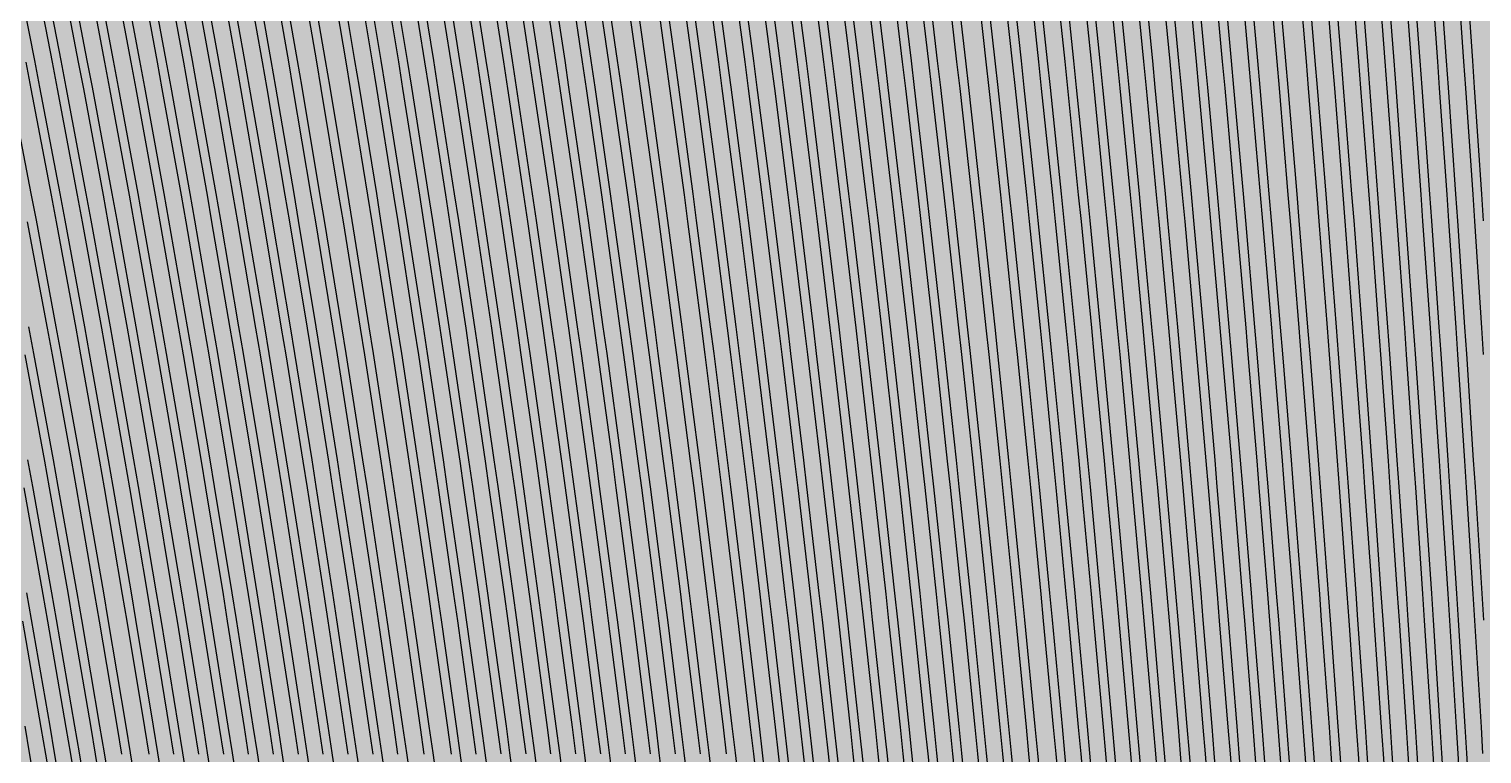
# Model space of a CAD drawing. Header units: metres. Extents: x -7220 to 10980, y -29667 to 1833.
# Drawn here: x 1357.4 to 1698.6, y -16710.8 to -16540.7 of the extents above; entities that cross this region are included whole.
import ezdxf

# ---------------------------------------------------------------- set-up
doc = ezdxf.new("R2010")
doc.units = ezdxf.units.M
doc.layers.add('Metal1', color=4, linetype='CONTINUOUS')
doc.layers.add('Polyimide', color=7, linetype='CONTINUOUS')

msp = doc.modelspace()

# ---------------------------------------------------------------- hatches: boundary and pattern name
at = {"layer": 'Polyimide'}
msp.add_hatch(color=7, dxfattribs=at).paths.add_polyline_path([(4099.45, -13861.55), (4142.64, -14152.77), (4214.18, -14438.35), (4313.36, -14715.55), (4439.24, -14981.69), (4590.59, -15234.21), (4765.97, -15470.68), (4963.68, -15688.82), (5181.82, -15886.53), (5418.29, -16061.91), (5670.81, -16213.26), (5936.95, -16339.14), (6214.15, -16438.32), (6499.73, -16509.85), (6790.95, -16553.05), (7085, -16567.5), (9980.38, -16567.5), (10058.79, -16571.35), (10136.45, -16582.87), (10212.6, -16601.95), (10286.52, -16628.4), (10357.49, -16661.96), (10424.83, -16702.32), (10487.89, -16749.09), (10546.06, -16801.81), (10598.78, -16859.98), (10645.55, -16923.04), (10685.91, -16990.38), (10719.48, -17061.35), (10745.93, -17135.27), (10765, -17211.43), (10776.52, -17289.08), (10780.38, -17367.5), (10780.38, -21957.3), (10741.61, -22012.91), (10705.97, -22070.59), (10673.58, -22130.14), (10644.53, -22191.39), (10618.92, -22254.16), (10596.82, -22318.25), (10578.3, -22383.46), (10563.41, -22449.6), (10552.21, -22516.46), (10544.72, -22583.84), (10540.97, -22651.53), (10540.97, -22719.32), (10544.72, -22787.01), (10552.21, -22854.38), (10563.41, -22921.24), (10578.3, -22987.38), (10596.82, -23052.6), (10618.92, -23116.68), (10644.53, -23179.45), (10673.58, -23240.71), (10705.97, -23300.26), (10741.61, -23357.93), (10780.38, -23413.54), (10780.38, -28667.5), (10776.52, -28745.91), (10765, -28823.57), (10745.93, -28899.73), (10719.48, -28973.65), (10685.91, -29044.62), (10645.55, -29111.96), (10598.78, -29175.01), (10546.06, -29233.19), (10487.89, -29285.91), (10424.83, -29332.68), (10357.49, -29373.04), (10286.52, -29406.6), (10212.6, -29433.05), (10136.45, -29452.13), (10058.79, -29463.65), (9980.38, -29467.5), (-6219.63, -29467.5), (-6298.04, -29463.65), (-6375.7, -29452.13), (-6451.85, -29433.05), (-6525.77, -29406.6), (-6596.74, -29373.04), (-6664.08, -29332.68), (-6727.14, -29285.91), (-6785.31, -29233.19), (-6838.03, -29175.01), (-6884.8, -29111.96), (-6925.16, -29044.62), (-6958.73, -28973.65), (-6985.18, -28899.73), (-7004.25, -28823.57), (-7015.77, -28745.91), (-7019.63, -28667.5), (-7019.63, -23426.32), (-6979.36, -23370.07), (-6942.33, -23311.63), (-6908.66, -23251.2), (-6878.45, -23188.96), (-6851.81, -23125.12), (-6828.81, -23059.88), (-6809.53, -22993.44), (-6794.04, -22926.02), (-6782.37, -22857.83), (-6774.57, -22789.09), (-6770.67, -22720.02), (-6770.67, -22650.84), (-6774.57, -22581.77), (-6782.37, -22513.03), (-6794.04, -22444.84), (-6809.53, -22377.42), (-6828.81, -22310.98), (-6851.81, -22245.74), (-6878.45, -22181.89), (-6908.66, -22119.66), (-6942.33, -22059.22), (-6979.36, -22000.79), (-7019.63, -21944.54), (-7019.63, -17367.5), (-7015.77, -17289.08), (-7004.25, -17211.43), (-6985.18, -17135.27), (-6958.73, -17061.35), (-6925.16, -16990.38), (-6884.8, -16923.04), (-6838.03, -16859.98), (-6785.31, -16801.81), (-6727.14, -16749.09), (-6664.08, -16702.32), (-6596.74, -16661.96), (-6525.77, -16628.4), (-6451.85, -16601.95), (-6375.7, -16582.87), (-6298.04, -16571.35), (-6219.63, -16567.5), (-3314, -16567.5), (-3019.95, -16553.05), (-2728.73, -16509.85), (-2443.15, -16438.32), (-2165.95, -16339.14), (-1899.81, -16213.26), (-1647.29, -16061.91), (-1410.82, -15886.53), (-1192.68, -15688.82), (-994.97, -15470.68), (-819.59, -15234.21), (-668.24, -14981.69), (-542.36, -14715.55), (-443.18, -14438.35), (-371.64, -14152.77), (-328.45, -13861.55), (-314, -13567.5), (-314, -13373.48), (-317.45, -13328.11), (-327.72, -13283.78), (-344.58, -13241.52), (-367.63, -13202.3), (-396.35, -13167.01), (-430.08, -13136.47), (-468.03, -13111.38), (-509.35, -13092.32), (-509.35, -13092.32), (-578.18, -13061.27), (-642.2, -13021.24), (-700.26, -12972.96), (-751.3, -12917.31), (-794.39, -12855.3), (-828.74, -12788.06), (-853.73, -12716.8), (-868.91, -12642.84), (-874, -12567.5), (-868.91, -12492.16), (-853.73, -12418.19), (-828.74, -12346.94), (-794.39, -12279.7), (-751.3, -12217.69), (-700.26, -12162.04), (-642.2, -12113.76), (-578.18, -12073.73), (-509.35, -12042.68), (-509.35, -12042.68), (-468.03, -12023.62), (-430.08, -11998.53), (-396.35, -11967.99), (-367.63, -11932.7), (-344.58, -11893.47), (-327.72, -11851.21), (-317.45, -11806.89), (-314, -11761.52), (-314, -11074.31), (-317.45, -11028.94), (-327.72, -10984.62), (-344.58, -10942.36), (-367.63, -10903.13), (-396.35, -10867.84), (-430.08, -10837.3), (-468.03, -10812.21), (-509.35, -10793.16), (-509.35, -10793.16), (-578.18, -10762.1), (-642.2, -10722.07), (-700.26, -10673.8), (-751.3, -10618.15), (-794.39, -10556.13), (-828.74, -10488.89), (-853.73, -10417.64), (-868.91, -10343.67), (-874, -10268.33), (-868.91, -10192.99), (-853.73, -10119.03), (-828.74, -10047.77), (-794.39, -9980.53), (-751.3, -9918.52), (-700.26, -9862.87), (-642.2, -9814.59), (-578.18, -9774.56), (-509.35, -9743.51), (-509.35, -9743.51), (-468.03, -9724.45), (-430.08, -9699.36), (-396.35, -9668.82), (-367.63, -9633.53), (-344.58, -9594.31), (-327.72, -9552.05), (-317.45, -9507.72), (-314, -9462.35), (-314, -8775.14), (-317.45, -8729.78), (-327.72, -8685.45), (-344.58, -8643.19), (-367.63, -8603.96), (-396.35, -8568.68), (-430.08, -8538.14), (-468.03, -8513.05), (-509.35, -8493.99), (-509.35, -8493.99), (-578.18, -8462.94), (-642.2, -8422.91), (-700.26, -8374.63), (-751.3, -8318.98), (-794.39, -8256.97), (-828.74, -8189.73), (-853.73, -8118.47), (-868.91, -8044.5), (-874, -7969.17), (-868.91, -7893.83), (-853.73, -7819.86), (-828.74, -7748.61), (-794.39, -7681.36), (-751.3, -7619.35), (-700.26, -7563.7), (-642.2, -7515.42), (-578.18, -7475.4), (-509.35, -7444.34), (-509.35, -7444.34), (-468.03, -7425.28), (-430.08, -7400.2), (-396.35, -7369.66), (-367.63, -7334.37), (-344.58, -7295.14), (-327.72, -7252.88), (-317.45, -7208.56), (-314, -7163.19), (-314, -6475.98), (-317.45, -6430.61), (-327.72, -6386.29), (-344.58, -6344.02), (-367.63, -6304.8), (-396.35, -6269.51), (-430.08, -6238.97), (-468.03, -6213.88), (-509.35, -6194.82), (-509.35, -6194.82), (-578.18, -6163.77), (-642.2, -6123.74), (-700.26, -6075.46), (-751.3, -6019.81), (-794.39, -5957.8), (-828.74, -5890.56), (-853.73, -5819.31), (-868.91, -5745.34), (-874, -5670), (-868.91, -5594.66), (-853.73, -5520.69), (-828.74, -5449.44), (-794.39, -5382.2), (-751.3, -5320.19), (-700.26, -5264.54), (-642.2, -5216.26), (-578.18, -5176.23), (-509.35, -5145.18), (-509.35, -5145.18), (-468.03, -5126.12), (-430.08, -5101.03), (-396.35, -5070.49), (-367.63, -5035.2), (-344.58, -4995.98), (-327.72, -4953.71), (-317.45, -4909.39), (-314, -4864.02), (-314, 380), (-314, 1532.5), (-269, 1532.5), (-268.78, 1525.63), (-268.1, 1518.79), (-266.98, 1512.02), (-265.42, 1505.32), (-263.43, 1498.75), (-261.01, 1492.32), (-258.17, 1486.06), (-254.93, 1480), (-251.3, 1474.17), (-247.3, 1468.58), (-242.94, 1463.27), (-238.25, 1458.25), (-233.23, 1453.56), (-227.92, 1449.2), (-222.33, 1445.2), (-216.5, 1441.57), (-210.44, 1438.33), (-204.18, 1435.49), (-197.75, 1433.07), (-191.18, 1431.08), (-184.48, 1429.52), (-177.71, 1428.4), (-170.87, 1427.72), (-164, 1427.5), (-157.13, 1427.72), (-150.29, 1428.4), (-143.52, 1429.52), (-136.82, 1431.08), (-130.25, 1433.07), (-123.82, 1435.49), (-117.56, 1438.33), (-111.5, 1441.57), (-105.67, 1445.2), (-100.08, 1449.2), (-94.77, 1453.56), (-89.75, 1458.25), (-85.06, 1463.27), (-80.7, 1468.58), (-76.7, 1474.17), (-73.07, 1480), (-69.83, 1486.06), (-66.99, 1492.32), (-64.57, 1498.75), (-62.58, 1505.32), (-61.02, 1512.02), (-59.9, 1518.79), (-59.22, 1525.63), (-59, 1532.5), (1786, 1532.5), (3835, 1532.5), (3835.21, 1539.04), (3835.86, 1545.55), (3836.92, 1552.01), (3838.41, 1558.38), (3840.31, 1564.64), (3842.61, 1570.77), (3845.31, 1576.73), (3848.4, 1582.5), (3851.85, 1588.06), (3855.66, 1593.38), (3859.82, 1598.43), (3864.29, 1603.21), (3869.07, 1607.68), (3874.12, 1611.84), (3879.44, 1615.65), (3885, 1619.1), (3890.77, 1622.19), (3896.73, 1624.89), (3902.86, 1627.19), (3909.12, 1629.09), (3915.49, 1630.58), (3921.95, 1631.64), (3928.46, 1632.29), (3935, 1632.5), (3941.54, 1632.29), (3948.05, 1631.64), (3954.51, 1630.58), (3960.88, 1629.09), (3967.14, 1627.19), (3973.27, 1624.89), (3979.23, 1622.19), (3985, 1619.1), (3990.56, 1615.65), (3995.88, 1611.84), (4000.93, 1607.68), (4005.71, 1603.21), (4010.18, 1598.43), (4014.34, 1593.38), (4018.15, 1588.06), (4021.6, 1582.5), (4024.69, 1576.73), (4027.39, 1570.77), (4029.69, 1564.64), (4031.59, 1558.38), (4033.08, 1552.01), (4034.14, 1545.55), (4034.79, 1539.04), (4035, 1532.5), (4085, 1532.5), (4085, 380), (4085, 330), (4085, -4864.02), (4088.45, -4909.39), (4098.72, -4953.71), (4115.58, -4995.98), (4138.63, -5035.2), (4167.35, -5070.49), (4201.08, -5101.03), (4239.03, -5126.12), (4280.35, -5145.18), (4280.35, -5145.18), (4349.18, -5176.23), (4413.2, -5216.26), (4471.26, -5264.54), (4522.3, -5320.19), (4565.39, -5382.2), (4599.74, -5449.44), (4624.73, -5520.69), (4639.91, -5594.66), (4645, -5670), (4639.91, -5745.34), (4624.73, -5819.31), (4599.74, -5890.56), (4565.39, -5957.8), (4522.3, -6019.81), (4471.26, -6075.46), (4413.2, -6123.74), (4349.18, -6163.77), (4280.35, -6194.82), (4239.03, -6213.88), (4201.08, -6238.97), (4167.35, -6269.51), (4138.63, -6304.8), (4115.58, -6344.02), (4098.72, -6386.29), (4088.45, -6430.61), (4085, -6475.98), (4085, -13567.5), (4099.45, -13861.55)])

# ---------------------------------------------------------------- linework, layer by layer
at = {"layer": 'Metal1'}
for points in [[(1353.78, -16523.1), (1358.69, -16548.08), (1359.9, -16554.34), (1364.65, -16579.32), (1365.82, -16585.59), (1370.41, -16610.57), (1371.55, -16616.84), (1375.98, -16641.82), (1377.07, -16648.08), (1381.36, -16673.07), (1382.41, -16679.33), (1386.54, -16704.31), (1387.56, -16710.57), (1391.54, -16735.56)], [(1391.43, -16710.89), (1390.43, -16704.63), (1386.34, -16679.66), (1385.3, -16673.4), (1381.07, -16648.42), (1379.99, -16642.16), (1375.6, -16617.19), (1374.48, -16610.93), (1369.94, -16585.95), (1368.78, -16579.69), (1364.09, -16554.72), (1362.89, -16548.46), (1358.04, -16523.48)], [(1360, -16523.1), (1364.86, -16548.08), (1366.05, -16554.35), (1370.75, -16579.33), (1371.91, -16585.59), (1376.45, -16610.57), (1377.57, -16616.84), (1381.96, -16641.82), (1383.04, -16648.08), (1387.27, -16673.07), (1388.32, -16679.33), (1392.4, -16704.31), (1393.41, -16710.58), (1397.35, -16735.56)], [(1397.28, -16710.89), (1396.28, -16704.63), (1392.24, -16679.65), (1391.21, -16673.4), (1387.03, -16648.42), (1385.96, -16642.16), (1381.62, -16617.18), (1380.52, -16610.93), (1376.03, -16585.95), (1374.88, -16579.69), (1370.24, -16554.72), (1369.06, -16548.46), (1364.26, -16523.48)], [(1366.22, -16523.1), (1371.02, -16548.08), (1372.21, -16554.35), (1376.85, -16579.33), (1378, -16585.59), (1382.49, -16610.58), (1383.59, -16616.84), (1387.93, -16641.82), (1389, -16648.09), (1393.19, -16673.07), (1394.22, -16679.33), (1398.26, -16704.32), (1399.25, -16710.58), (1403.15, -16735.56)], [(1403.12, -16710.89), (1402.14, -16704.63), (1398.15, -16679.65), (1397.13, -16673.4), (1392.99, -16648.42), (1391.93, -16642.16), (1387.65, -16617.18), (1386.55, -16610.92), (1382.12, -16585.95), (1380.98, -16579.69), (1376.39, -16554.71), (1375.22, -16548.45), (1370.48, -16523.48)], [(1372.44, -16523.1), (1377.19, -16548.08), (1378.36, -16554.35), (1382.95, -16579.33), (1384.08, -16585.6), (1388.52, -16610.58), (1389.62, -16616.84), (1393.91, -16641.82), (1394.96, -16648.09), (1399.1, -16673.07), (1400.12, -16679.33), (1404.12, -16704.32), (1405.1, -16710.58), (1408.95, -16735.56)], [(1408.97, -16710.88), (1408, -16704.63), (1404.05, -16679.65), (1403.04, -16673.39), (1398.95, -16648.41), (1397.91, -16642.16), (1393.67, -16617.18), (1392.59, -16610.92), (1388.2, -16585.95), (1387.08, -16579.69), (1382.55, -16554.71), (1381.39, -16548.45), (1376.7, -16523.48)], [(1378.66, -16523.1), (1383.36, -16548.09), (1384.51, -16554.35), (1389.05, -16579.33), (1390.17, -16585.6), (1394.56, -16610.58), (1395.64, -16616.84), (1399.88, -16641.83), (1400.92, -16648.09), (1405.02, -16673.07), (1406.03, -16679.33), (1409.97, -16704.32), (1410.95, -16710.58), (1414.75, -16735.57)], [(1414.81, -16710.88), (1413.86, -16704.63), (1409.95, -16679.65), (1408.96, -16673.39), (1404.91, -16648.41), (1403.88, -16642.16), (1399.69, -16617.18), (1398.62, -16610.92), (1394.29, -16585.94), (1393.18, -16579.69), (1388.7, -16554.71), (1387.56, -16548.45), (1382.92, -16523.47)], [(1384.89, -16523.11), (1389.52, -16548.09), (1390.67, -16554.35), (1395.15, -16579.33), (1396.26, -16585.6), (1400.6, -16610.58), (1401.66, -16616.84), (1405.85, -16641.83), (1406.89, -16648.09), (1410.93, -16673.07), (1411.93, -16679.34), (1415.83, -16704.32), (1416.79, -16710.58), (1420.55, -16735.57)], [(1420.66, -16710.88), (1419.71, -16704.63), (1415.86, -16679.65), (1414.87, -16673.39), (1410.88, -16648.41), (1409.86, -16642.15), (1405.72, -16617.18), (1404.66, -16610.92), (1400.37, -16585.94), (1399.28, -16579.68), (1394.85, -16554.71), (1393.72, -16548.45), (1389.14, -16523.47)], [(1391.11, -16523.11), (1395.69, -16548.09), (1396.82, -16554.35), (1401.25, -16579.34), (1402.35, -16585.6), (1406.63, -16610.58), (1407.69, -16616.85), (1411.83, -16641.83), (1412.85, -16648.09), (1416.85, -16673.08), (1417.83, -16679.34), (1421.69, -16704.32), (1422.64, -16710.58), (1426.36, -16735.57)], [(1426.51, -16710.88), (1425.57, -16704.62), (1421.76, -16679.64), (1420.79, -16673.39), (1416.84, -16648.41), (1415.83, -16642.15), (1411.74, -16617.17), (1410.7, -16610.92), (1406.46, -16585.94), (1405.38, -16579.68), (1401, -16554.7), (1399.89, -16548.45), (1395.36, -16523.47)], [(1397.33, -16523.11), (1401.86, -16548.09), (1402.97, -16554.36), (1407.35, -16579.34), (1408.43, -16585.6), (1412.67, -16610.59), (1413.71, -16616.85), (1417.8, -16641.83), (1418.81, -16648.09), (1422.76, -16673.08), (1423.74, -16679.34), (1427.55, -16704.32), (1428.48, -16710.59), (1432.16, -16735.57)], [(1432.35, -16710.88), (1431.43, -16704.62), (1427.66, -16679.64), (1426.7, -16673.39), (1422.8, -16648.41), (1421.8, -16642.15), (1417.76, -16617.17), (1416.73, -16610.91), (1412.55, -16585.94), (1411.48, -16579.68), (1407.15, -16554.7), (1406.05, -16548.44), (1401.58, -16523.47)], [(1403.55, -16523.11), (1408.02, -16548.09), (1409.13, -16554.36), (1413.45, -16579.34), (1414.52, -16585.6), (1418.71, -16610.59), (1419.74, -16616.85), (1423.78, -16641.83), (1424.77, -16648.1), (1428.68, -16673.08), (1429.64, -16679.34), (1433.4, -16704.33), (1434.33, -16710.59), (1437.96, -16735.57)], [(1438.2, -16710.87), (1437.28, -16704.62), (1433.56, -16679.64), (1432.62, -16673.38), (1428.76, -16648.4), (1427.78, -16642.15), (1423.79, -16617.17), (1422.77, -16610.91), (1418.63, -16585.93), (1417.58, -16579.68), (1413.31, -16554.7), (1412.22, -16548.44), (1407.8, -16523.46)], [(1409.77, -16523.11), (1414.19, -16548.1), (1415.28, -16554.36), (1419.55, -16579.34), (1420.61, -16585.61), (1424.74, -16610.59), (1425.76, -16616.85), (1429.75, -16641.84), (1430.74, -16648.1), (1434.59, -16673.08), (1435.54, -16679.34), (1439.26, -16704.33), (1440.18, -16710.59), (1443.76, -16735.57)], [(1444.04, -16710.87), (1443.14, -16704.62), (1439.47, -16679.64), (1438.53, -16673.38), (1434.72, -16648.4), (1433.75, -16642.15), (1429.81, -16617.17), (1428.8, -16610.91), (1424.72, -16585.93), (1423.68, -16579.68), (1419.46, -16554.7), (1418.38, -16548.44), (1414.02, -16523.46)], [(1415.99, -16523.12), (1420.35, -16548.1), (1421.43, -16554.36), (1425.65, -16579.34), (1426.69, -16585.61), (1430.78, -16610.59), (1431.78, -16616.85), (1435.73, -16641.84), (1436.7, -16648.1), (1440.51, -16673.08), (1441.45, -16679.34), (1445.12, -16704.33), (1446.02, -16710.59), (1449.56, -16735.58)], [(1450.21, -16710.87), (1449.32, -16704.62), (1445.71, -16679.63), (1444.79, -16673.38), (1441.05, -16648.4), (1440.09, -16642.14), (1436.22, -16617.16), (1435.23, -16610.91), (1431.22, -16585.93), (1430.19, -16579.67), (1426.04, -16554.69), (1424.99, -16548.44), (1420.7, -16523.46)], [(1422.67, -16523.12), (1426.96, -16548.1), (1428.02, -16554.36), (1432.17, -16579.35), (1433.19, -16585.61), (1437.2, -16610.59), (1438.19, -16616.85), (1442.07, -16641.84), (1443.02, -16648.1), (1446.77, -16673.09), (1447.69, -16679.35), (1451.3, -16704.33), (1452.19, -16710.59), (1455.67, -16735.58)], [(1456.58, -16710.87), (1455.71, -16704.61), (1452.18, -16679.63), (1451.27, -16673.38), (1447.61, -16648.4), (1446.67, -16642.14), (1442.88, -16617.16), (1441.91, -16610.91), (1437.98, -16585.93), (1436.98, -16579.67), (1432.92, -16554.69), (1431.88, -16548.43), (1427.68, -16523.46)], [(1429.65, -16523.12), (1433.85, -16548.1), (1434.89, -16554.37), (1438.96, -16579.35), (1439.96, -16585.61), (1443.89, -16610.6), (1444.86, -16616.86), (1448.65, -16641.84), (1449.59, -16648.1), (1453.25, -16673.09), (1454.16, -16679.35), (1457.69, -16704.33), (1458.56, -16710.59), (1461.97, -16735.58)], [(1462.43, -16710.87), (1461.57, -16704.61), (1458.08, -16679.63), (1457.19, -16673.38), (1453.57, -16648.39), (1452.65, -16642.14), (1448.9, -16617.16), (1447.95, -16610.9), (1444.07, -16585.92), (1443.08, -16579.67), (1439.07, -16554.69), (1438.05, -16548.43), (1433.9, -16523.45)], [(1435.87, -16523.12), (1440.02, -16548.11), (1441.04, -16554.37), (1445.06, -16579.35), (1446.04, -16585.61), (1449.92, -16610.6), (1450.88, -16616.86), (1454.63, -16641.84), (1455.55, -16648.1), (1459.17, -16673.09), (1460.06, -16679.35), (1463.55, -16704.34), (1464.41, -16710.6), (1467.77, -16735.58)], [(1468.27, -16710.86), (1467.43, -16704.61), (1463.98, -16679.63), (1463.1, -16673.37), (1459.53, -16648.39), (1458.62, -16642.14), (1454.92, -16617.16), (1453.98, -16610.9), (1450.15, -16585.92), (1449.18, -16579.67), (1445.22, -16554.69), (1444.21, -16548.43), (1440.12, -16523.45)], [(1442.09, -16523.12), (1446.19, -16548.11), (1447.2, -16554.37), (1451.16, -16579.35), (1452.13, -16585.62), (1455.96, -16610.6), (1456.9, -16616.86), (1460.6, -16641.85), (1461.51, -16648.11), (1465.08, -16673.09), (1465.96, -16679.35), (1469.41, -16704.34), (1470.25, -16710.6), (1473.58, -16735.58)], [(1474.12, -16710.86), (1473.28, -16704.61), (1469.88, -16679.63), (1469.02, -16673.37), (1465.49, -16648.39), (1464.6, -16642.14), (1460.95, -16617.15), (1460.02, -16610.9), (1456.24, -16585.92), (1455.28, -16579.66), (1451.37, -16554.68), (1450.38, -16548.43), (1446.34, -16523.45)], [(1448.31, -16523.13), (1452.35, -16548.11), (1453.35, -16554.37), (1457.26, -16579.36), (1458.22, -16585.62), (1462, -16610.6), (1462.93, -16616.86), (1466.58, -16641.85), (1467.47, -16648.11), (1471, -16673.09), (1471.87, -16679.35), (1475.26, -16704.34), (1476.1, -16710.6), (1479.38, -16735.59)], [(1479.96, -16710.86), (1479.14, -16704.61), (1475.79, -16679.62), (1474.93, -16673.37), (1471.46, -16648.39), (1470.57, -16642.13), (1466.97, -16617.15), (1466.05, -16610.9), (1462.33, -16585.92), (1461.38, -16579.66), (1457.53, -16554.68), (1456.54, -16548.43), (1452.56, -16523.45)], [(1454.54, -16523.13), (1458.52, -16548.11), (1459.5, -16554.37), (1463.36, -16579.36), (1464.31, -16585.62), (1468.03, -16610.6), (1468.95, -16616.86), (1472.55, -16641.85), (1473.44, -16648.11), (1476.91, -16673.1), (1477.77, -16679.35), (1481.12, -16704.34), (1481.95, -16710.6), (1485.18, -16735.59)], [(1485.81, -16710.86), (1485, -16704.6), (1481.69, -16679.62), (1480.85, -16673.37), (1477.42, -16648.39), (1476.55, -16642.13), (1472.99, -16617.15), (1472.09, -16610.9), (1468.42, -16585.91), (1467.48, -16579.66), (1463.68, -16554.68), (1462.71, -16548.42), (1458.78, -16523.44)], [(1460.76, -16523.13), (1464.69, -16548.12), (1465.65, -16554.38), (1469.46, -16579.36), (1470.39, -16585.62), (1474.07, -16610.61), (1474.97, -16616.87), (1478.53, -16641.85), (1479.4, -16648.11), (1482.83, -16673.1), (1483.67, -16679.36), (1486.98, -16704.34), (1487.79, -16710.6), (1490.98, -16735.59)], [(1491.66, -16710.86), (1490.85, -16704.6), (1487.59, -16679.62), (1486.76, -16673.37), (1483.38, -16648.38), (1482.52, -16642.13), (1479.02, -16617.15), (1478.13, -16610.89), (1474.5, -16585.91), (1473.58, -16579.66), (1469.83, -16554.68), (1468.88, -16548.42), (1465, -16523.44)], [(1466.98, -16523.13), (1470.85, -16548.12), (1471.81, -16554.38), (1475.56, -16579.36), (1476.48, -16585.62), (1480.11, -16610.61), (1481, -16616.87), (1484.5, -16641.85), (1485.36, -16648.11), (1488.74, -16673.1), (1489.58, -16679.36), (1492.84, -16704.35), (1493.64, -16710.6), (1496.78, -16735.59)], [(1497.5, -16710.85), (1496.71, -16704.6), (1493.5, -16679.62), (1492.68, -16673.36), (1489.34, -16648.38), (1488.49, -16642.13), (1485.04, -16617.15), (1484.16, -16610.89), (1480.59, -16585.91), (1479.68, -16579.66), (1475.98, -16554.67), (1475.04, -16548.42), (1471.22, -16523.44)], [(1473.2, -16523.13), (1477.02, -16548.12), (1477.96, -16554.38), (1481.66, -16579.37), (1482.57, -16585.62), (1486.14, -16610.61), (1487.02, -16616.87), (1490.48, -16641.86), (1491.32, -16648.11), (1494.66, -16673.1), (1495.48, -16679.36), (1498.69, -16704.35), (1499.49, -16710.6), (1502.59, -16735.59)], [(1503.35, -16710.85), (1502.57, -16704.6), (1499.4, -16679.62), (1498.59, -16673.36), (1495.3, -16648.38), (1494.47, -16642.13), (1491.06, -16617.14), (1490.2, -16610.89), (1486.68, -16585.91), (1485.78, -16579.65), (1482.13, -16554.67), (1481.21, -16548.42), (1477.44, -16523.44)], [(1479.42, -16523.14), (1483.19, -16548.12), (1484.11, -16554.38), (1487.76, -16579.37), (1488.66, -16585.63), (1492.18, -16610.61), (1493.05, -16616.87), (1496.45, -16641.86), (1497.29, -16648.12), (1500.57, -16673.1), (1501.38, -16679.36), (1504.55, -16704.35), (1505.33, -16710.61), (1508.39, -16735.59)], [(1509.19, -16710.85), (1508.43, -16704.6), (1505.3, -16679.61), (1504.51, -16673.36), (1501.27, -16648.38), (1500.44, -16642.12), (1497.09, -16617.14), (1496.23, -16610.89), (1492.76, -16585.91), (1491.88, -16579.65), (1488.29, -16554.67), (1487.37, -16548.42), (1483.66, -16523.43)], [(1485.64, -16523.14), (1489.35, -16548.12), (1490.27, -16554.38), (1493.86, -16579.37), (1494.74, -16585.63), (1498.21, -16610.61), (1499.07, -16616.87), (1502.42, -16641.86), (1503.25, -16648.12), (1506.49, -16673.11), (1507.29, -16679.36), (1510.41, -16704.35), (1511.18, -16710.61), (1514.19, -16735.6)], [(1515.04, -16710.85), (1514.28, -16704.6), (1511.2, -16679.61), (1510.42, -16673.36), (1507.23, -16648.38), (1506.42, -16642.12), (1503.11, -16617.14), (1502.27, -16610.89), (1498.85, -16585.9), (1497.98, -16579.65), (1494.44, -16554.67), (1493.54, -16548.41), (1489.88, -16523.43)], [(1491.86, -16523.14), (1495.52, -16548.13), (1496.42, -16554.38), (1499.96, -16579.37), (1500.83, -16585.63), (1504.25, -16610.62), (1505.09, -16616.87), (1508.4, -16641.86), (1509.21, -16648.12), (1512.4, -16673.11), (1513.19, -16679.36), (1516.27, -16704.35), (1517.02, -16710.61), (1519.99, -16735.6)], [(1521.2, -16710.84), (1520.46, -16704.59), (1517.45, -16679.61), (1516.68, -16673.36), (1513.55, -16648.37), (1512.76, -16642.12), (1509.52, -16617.14), (1508.69, -16610.88), (1505.34, -16585.9), (1504.49, -16579.65), (1501.02, -16554.66), (1500.14, -16548.41), (1496.56, -16523.43)], [(1498.54, -16523.14), (1502.12, -16548.13), (1503, -16554.39), (1506.47, -16579.37), (1507.32, -16585.63), (1510.68, -16610.62), (1511.5, -16616.88), (1514.74, -16641.86), (1515.54, -16648.12), (1518.66, -16673.11), (1519.43, -16679.37), (1522.45, -16704.36), (1523.19, -16710.61), (1526.09, -16735.6)], [(1530.41, -16735.83), (1527.58, -16710.84), (1526.85, -16704.59), (1523.91, -16679.61), (1523.16, -16673.35), (1520.12, -16648.37), (1519.34, -16642.12), (1516.18, -16617.13), (1515.38, -16610.88), (1512.11, -16585.9), (1511.28, -16579.64), (1507.9, -16554.66), (1507.04, -16548.41), (1503.54, -16523.42)], [(1505.52, -16523.14), (1509.02, -16548.13), (1509.88, -16554.39), (1513.26, -16579.38), (1514.09, -16585.63), (1517.36, -16610.62), (1518.17, -16616.88), (1521.32, -16641.87), (1522.1, -16648.12), (1525.15, -16673.11), (1525.9, -16679.37), (1528.84, -16704.36), (1529.56, -16710.61), (1532.4, -16735.6)], [(1536.21, -16735.82), (1533.42, -16710.84), (1532.71, -16704.59), (1529.82, -16679.6), (1529.08, -16673.35), (1526.08, -16648.37), (1525.31, -16642.11), (1522.2, -16617.13), (1521.41, -16610.88), (1518.2, -16585.89), (1517.38, -16579.64), (1514.05, -16554.66), (1513.2, -16548.4), (1509.76, -16523.42)], [(1511.74, -16523.15), (1515.18, -16548.13), (1516.03, -16554.39), (1519.36, -16579.38), (1520.18, -16585.64), (1523.4, -16610.62), (1524.19, -16616.88), (1527.3, -16641.87), (1528.06, -16648.13), (1531.06, -16673.11), (1531.8, -16679.37), (1534.7, -16704.36), (1535.41, -16710.62), (1538.2, -16735.6)], [(1542.01, -16735.82), (1539.27, -16710.84), (1538.57, -16704.59), (1535.72, -16679.6), (1534.99, -16673.35), (1532.04, -16648.36), (1531.29, -16642.11), (1528.23, -16617.13), (1527.45, -16610.88), (1524.28, -16585.89), (1523.48, -16579.64), (1520.2, -16554.66), (1519.37, -16548.4), (1515.98, -16523.42)], [(1517.96, -16523.15), (1521.35, -16548.14), (1522.18, -16554.39), (1525.46, -16579.38), (1526.27, -16585.64), (1529.43, -16610.63), (1530.21, -16616.88), (1533.27, -16641.87), (1534.03, -16648.13), (1536.98, -16673.12), (1537.71, -16679.37), (1540.56, -16704.36), (1541.26, -16710.62), (1544, -16735.61)], [(1547.82, -16735.82), (1545.11, -16710.84), (1544.42, -16704.58), (1541.62, -16679.6), (1540.91, -16673.35), (1538, -16648.36), (1537.26, -16642.11), (1534.25, -16617.13), (1533.48, -16610.87), (1530.37, -16585.89), (1529.58, -16579.64), (1526.35, -16554.65), (1525.53, -16548.4), (1522.2, -16523.42)], [(1524.18, -16523.15), (1527.52, -16548.14), (1528.34, -16554.4), (1531.56, -16579.38), (1532.35, -16585.64), (1535.47, -16610.63), (1536.24, -16616.88), (1539.25, -16641.87), (1539.99, -16648.13), (1542.89, -16673.12), (1543.61, -16679.37), (1546.41, -16704.36), (1547.1, -16710.62), (1549.8, -16735.61)], [(1553.62, -16735.82), (1550.96, -16710.83), (1550.28, -16704.58), (1547.52, -16679.6), (1546.82, -16673.35), (1543.96, -16648.36), (1543.24, -16642.11), (1540.27, -16617.12), (1539.52, -16610.87), (1536.46, -16585.89), (1535.68, -16579.64), (1532.51, -16554.65), (1531.7, -16548.4), (1528.42, -16523.41)], [(1530.41, -16523.15), (1533.68, -16548.14), (1534.49, -16554.4), (1537.66, -16579.39), (1538.44, -16585.64), (1541.51, -16610.63), (1542.26, -16616.89), (1545.22, -16641.88), (1545.95, -16648.13), (1548.81, -16673.12), (1549.51, -16679.38), (1552.27, -16704.37), (1552.95, -16710.62), (1555.61, -16735.61)], [(1559.42, -16735.82), (1556.81, -16710.83), (1556.14, -16704.58), (1553.43, -16679.6), (1552.74, -16673.34), (1549.93, -16648.36), (1549.21, -16642.11), (1546.3, -16617.12), (1545.56, -16610.87), (1542.54, -16585.89), (1541.78, -16579.63), (1538.66, -16554.65), (1537.87, -16548.4), (1534.64, -16523.41)], [(1536.63, -16523.15), (1539.85, -16548.14), (1540.64, -16554.4), (1543.76, -16579.39), (1544.53, -16585.64), (1547.54, -16610.63), (1548.28, -16616.89), (1551.2, -16641.88), (1551.91, -16648.13), (1554.72, -16673.12), (1555.42, -16679.38), (1558.13, -16704.37), (1558.79, -16710.62), (1561.41, -16735.61)], [(1565.22, -16735.82), (1562.65, -16710.83), (1562, -16704.58), (1559.33, -16679.59), (1558.65, -16673.34), (1555.89, -16648.36), (1555.18, -16642.1), (1552.32, -16617.12), (1551.59, -16610.87), (1548.63, -16585.88), (1547.88, -16579.63), (1544.81, -16554.65), (1544.03, -16548.39), (1540.86, -16523.41)], [(1542.85, -16523.16), (1546.02, -16548.14), (1546.8, -16554.4), (1549.86, -16579.39), (1550.62, -16585.65), (1553.58, -16610.63), (1554.31, -16616.89), (1557.17, -16641.88), (1557.88, -16648.13), (1560.64, -16673.12), (1561.32, -16679.38), (1563.99, -16704.37), (1564.64, -16710.62), (1567.21, -16735.61)], [(1571.02, -16735.81), (1568.5, -16710.83), (1567.85, -16704.58), (1565.23, -16679.59), (1564.57, -16673.34), (1561.85, -16648.35), (1561.16, -16642.1), (1558.34, -16617.12), (1557.63, -16610.87), (1554.72, -16585.88), (1553.98, -16579.63), (1550.96, -16554.64), (1550.2, -16548.39), (1547.08, -16523.41)], [(1549.07, -16523.16), (1552.18, -16548.15), (1552.95, -16554.4), (1555.96, -16579.39), (1556.7, -16585.65), (1559.62, -16610.64), (1560.33, -16616.89), (1563.15, -16641.88), (1563.84, -16648.14), (1566.55, -16673.13), (1567.22, -16679.38), (1569.84, -16704.37), (1570.49, -16710.63), (1573.01, -16735.62)], [(1576.82, -16735.81), (1574.34, -16710.83), (1573.71, -16704.58), (1571.14, -16679.59), (1570.48, -16673.34), (1567.81, -16648.35), (1567.13, -16642.1), (1564.37, -16617.12), (1563.66, -16610.86), (1560.8, -16585.88), (1560.08, -16579.63), (1557.12, -16554.64), (1556.36, -16548.39), (1553.3, -16523.41)], [(1555.29, -16523.16), (1558.35, -16548.15), (1559.1, -16554.4), (1562.06, -16579.39), (1562.79, -16585.65), (1565.65, -16610.64), (1566.36, -16616.89), (1569.12, -16641.88), (1569.8, -16648.14), (1572.47, -16673.13), (1573.13, -16679.38), (1575.7, -16704.37), (1576.33, -16710.63), (1578.81, -16735.62)], [(1582.63, -16735.81), (1580.19, -16710.82), (1579.57, -16704.57), (1577.04, -16679.59), (1576.39, -16673.34), (1573.77, -16648.35), (1573.11, -16642.1), (1570.39, -16617.11), (1569.7, -16610.86), (1566.89, -16585.88), (1566.17, -16579.62), (1563.27, -16554.64), (1562.53, -16548.39), (1559.52, -16523.4)], [(1561.51, -16523.16), (1564.51, -16548.15), (1565.25, -16554.41), (1568.16, -16579.4), (1568.88, -16585.65), (1571.69, -16610.64), (1572.38, -16616.9), (1575.09, -16641.88), (1575.76, -16648.14), (1578.38, -16673.13), (1579.03, -16679.38), (1581.56, -16704.37), (1582.18, -16710.63), (1584.62, -16735.62)], [(1588.43, -16735.81), (1586.03, -16710.82), (1585.42, -16704.57), (1582.94, -16679.59), (1582.31, -16673.33), (1579.74, -16648.35), (1579.08, -16642.1), (1576.41, -16617.11), (1575.74, -16610.86), (1572.98, -16585.87), (1572.27, -16579.62), (1569.42, -16554.64), (1568.69, -16548.39), (1565.74, -16523.4)], [(1567.73, -16523.16), (1570.68, -16548.15), (1571.41, -16554.41), (1574.26, -16579.4), (1574.96, -16585.65), (1577.72, -16610.64), (1578.4, -16616.9), (1581.07, -16641.89), (1581.72, -16648.14), (1584.3, -16673.13), (1584.93, -16679.39), (1587.42, -16704.38), (1588.03, -16710.63), (1590.42, -16735.62)], [(1594.53, -16735.81), (1592.2, -16710.82), (1591.6, -16704.57), (1589.18, -16679.58), (1588.57, -16673.33), (1586.06, -16648.35), (1585.42, -16642.09), (1582.82, -16617.11), (1582.16, -16610.86), (1579.47, -16585.87), (1578.79, -16579.62), (1576.01, -16554.63), (1575.3, -16548.38), (1572.42, -16523.4)], [(1574.41, -16523.17), (1577.28, -16548.16), (1577.99, -16554.41), (1580.77, -16579.4), (1581.46, -16585.66), (1584.15, -16610.65), (1584.81, -16616.9), (1587.41, -16641.89), (1588.05, -16648.14), (1590.56, -16673.13), (1591.17, -16679.39), (1593.59, -16704.38), (1594.19, -16710.63), (1596.52, -16735.62)], [(1600.83, -16735.8), (1598.57, -16710.82), (1598, -16704.57), (1595.65, -16679.58), (1595.05, -16673.33), (1592.62, -16648.34), (1592, -16642.09), (1589.48, -16617.1), (1588.84, -16610.85), (1586.24, -16585.87), (1585.57, -16579.62), (1582.88, -16554.63), (1582.19, -16548.38), (1579.4, -16523.39)], [(1581.39, -16523.17), (1584.18, -16548.16), (1584.87, -16554.41), (1587.56, -16579.4), (1588.23, -16585.66), (1590.83, -16610.65), (1591.47, -16616.9), (1593.99, -16641.89), (1594.61, -16648.15), (1597.04, -16673.14), (1597.64, -16679.39), (1599.99, -16704.38), (1600.56, -16710.63), (1602.82, -16735.63)], [(1606.63, -16735.8), (1604.42, -16710.81), (1603.85, -16704.56), (1601.55, -16679.58), (1600.97, -16673.33), (1598.58, -16648.34), (1597.98, -16642.09), (1595.51, -16617.1), (1594.88, -16610.85), (1592.32, -16585.87), (1591.67, -16579.61), (1589.03, -16554.63), (1588.36, -16548.38), (1585.63, -16523.39)], [(1587.61, -16523.17), (1590.35, -16548.16), (1591.02, -16554.42), (1593.66, -16579.41), (1594.31, -16585.66), (1596.87, -16610.65), (1597.5, -16616.9), (1599.97, -16641.89), (1600.57, -16648.15), (1602.96, -16673.14), (1603.54, -16679.39), (1605.84, -16704.38), (1606.41, -16710.64), (1608.63, -16735.63)], [(1612.44, -16735.8), (1610.26, -16710.81), (1609.71, -16704.56), (1607.46, -16679.58), (1606.88, -16673.33), (1604.55, -16648.34), (1603.95, -16642.09), (1601.53, -16617.1), (1600.92, -16610.85), (1598.41, -16585.86), (1597.77, -16579.61), (1595.18, -16554.63), (1594.52, -16548.38), (1591.85, -16523.39)], [(1593.83, -16523.17), (1596.51, -16548.16), (1597.17, -16554.42), (1599.76, -16579.41), (1600.4, -16585.66), (1602.91, -16610.65), (1603.52, -16616.91), (1605.94, -16641.9), (1606.54, -16648.15), (1608.87, -16673.14), (1609.45, -16679.39), (1611.7, -16704.38), (1612.26, -16710.64), (1614.43, -16735.63)], [(1618.24, -16735.8), (1616.11, -16710.81), (1615.57, -16704.56), (1613.36, -16679.57), (1612.8, -16673.32), (1610.51, -16648.34), (1609.93, -16642.09), (1607.55, -16617.1), (1606.95, -16610.85), (1604.5, -16585.86), (1603.87, -16579.61), (1601.34, -16554.62), (1600.69, -16548.37), (1598.07, -16523.39)], [(1600.05, -16523.18), (1602.68, -16548.17), (1603.32, -16554.42), (1605.86, -16579.41), (1606.49, -16585.66), (1608.94, -16610.65), (1609.55, -16616.91), (1611.92, -16641.9), (1612.5, -16648.15), (1614.79, -16673.14), (1615.35, -16679.4), (1617.56, -16704.39), (1618.1, -16710.64), (1620.23, -16735.63)], [(1624.04, -16735.8), (1621.96, -16710.81), (1621.42, -16704.56), (1619.26, -16679.57), (1618.71, -16673.32), (1616.47, -16648.33), (1615.9, -16642.08), (1613.58, -16617.1), (1612.99, -16610.85), (1610.58, -16585.86), (1609.97, -16579.61), (1607.49, -16554.62), (1606.86, -16548.37), (1604.29, -16523.38)], [(1606.28, -16523.18), (1608.85, -16548.17), (1609.48, -16554.42), (1611.96, -16579.41), (1612.58, -16585.67), (1614.98, -16610.66), (1615.57, -16616.91), (1617.89, -16641.9), (1618.46, -16648.15), (1620.7, -16673.14), (1621.25, -16679.4), (1623.42, -16704.39), (1623.95, -16710.64), (1626.03, -16735.63)], [(1629.84, -16735.8), (1627.8, -16710.81), (1627.28, -16704.56), (1625.17, -16679.57), (1624.63, -16673.32), (1622.43, -16648.33), (1621.87, -16642.08), (1619.6, -16617.09), (1619.02, -16610.84), (1616.67, -16585.86), (1616.07, -16579.61), (1613.64, -16554.62), (1613.02, -16548.37), (1610.51, -16523.38)], [(1612.5, -16523.18), (1615.01, -16548.17), (1615.63, -16554.42), (1618.06, -16579.41), (1618.66, -16585.67), (1621.01, -16610.66), (1621.59, -16616.91), (1623.87, -16641.9), (1624.42, -16648.16), (1626.62, -16673.15), (1627.16, -16679.4), (1629.27, -16704.39), (1629.79, -16710.64), (1631.83, -16735.63)], [(1635.64, -16735.79), (1633.65, -16710.81), (1633.14, -16704.56), (1631.07, -16679.57), (1630.54, -16673.32), (1628.39, -16648.33), (1627.85, -16642.08), (1625.63, -16617.09), (1625.06, -16610.84), (1622.76, -16585.85), (1622.17, -16579.6), (1619.79, -16554.62), (1619.19, -16548.37), (1616.73, -16523.38)], [(1618.72, -16523.18), (1621.18, -16548.17), (1621.78, -16554.43), (1624.16, -16579.42), (1624.75, -16585.67), (1627.05, -16610.66), (1627.62, -16616.91), (1629.84, -16641.9), (1630.39, -16648.16), (1632.53, -16673.15), (1633.06, -16679.4), (1635.13, -16704.39), (1635.64, -16710.64), (1637.64, -16735.64)], [(1641.44, -16735.79), (1639.49, -16710.8), (1639, -16704.55), (1636.97, -16679.57), (1636.46, -16673.32), (1634.36, -16648.33), (1633.82, -16642.08), (1631.65, -16617.09), (1631.1, -16610.84), (1628.84, -16585.85), (1628.27, -16579.6), (1625.94, -16554.61), (1625.35, -16548.36), (1622.95, -16523.38)], [(1624.94, -16523.18), (1627.34, -16548.17), (1627.94, -16554.43), (1630.26, -16579.42), (1630.84, -16585.67), (1633.09, -16610.66), (1633.64, -16616.92), (1635.82, -16641.91), (1636.35, -16648.16), (1638.45, -16673.15), (1638.96, -16679.4), (1640.99, -16704.39), (1641.49, -16710.65), (1643.44, -16735.64)], [(1647.25, -16735.79), (1645.34, -16710.8), (1644.85, -16704.55), (1642.87, -16679.56), (1642.37, -16673.31), (1640.32, -16648.33), (1639.8, -16642.08), (1637.67, -16617.09), (1637.13, -16610.84), (1634.93, -16585.85), (1634.37, -16579.6), (1632.1, -16554.61), (1631.52, -16548.36), (1629.17, -16523.37)], [(1631.16, -16523.19), (1633.51, -16548.18), (1634.09, -16554.43), (1636.36, -16579.42), (1636.92, -16585.67), (1639.12, -16610.66), (1639.66, -16616.92), (1641.79, -16641.91), (1642.31, -16648.16), (1644.36, -16673.15), (1644.87, -16679.4), (1646.85, -16704.4), (1647.33, -16710.65), (1649.24, -16735.64)], [(1653.05, -16735.79), (1651.19, -16710.8), (1650.71, -16704.55), (1648.78, -16679.56), (1648.28, -16673.31), (1646.28, -16648.32), (1645.77, -16642.07), (1643.7, -16617.09), (1643.17, -16610.84), (1641.02, -16585.85), (1640.47, -16579.6), (1638.25, -16554.61), (1637.68, -16548.36), (1635.39, -16523.37)], [(1637.38, -16523.19), (1639.68, -16548.18), (1640.24, -16554.43), (1642.46, -16579.42), (1643.01, -16585.68), (1645.16, -16610.67), (1645.69, -16616.92), (1647.76, -16641.91), (1648.27, -16648.16), (1650.28, -16673.15), (1650.77, -16679.41), (1652.7, -16704.4), (1653.18, -16710.65), (1655.04, -16735.64)], [(1658.85, -16735.79), (1657.03, -16710.8), (1656.57, -16704.55), (1654.68, -16679.56), (1654.2, -16673.31), (1652.24, -16648.32), (1651.75, -16642.07), (1649.72, -16617.08), (1649.2, -16610.83), (1647.11, -16585.85), (1646.57, -16579.6), (1644.4, -16554.61), (1643.85, -16548.36), (1641.61, -16523.37)], [(1643.6, -16523.19), (1645.84, -16548.18), (1646.39, -16554.43), (1648.56, -16579.42), (1649.1, -16585.68), (1651.2, -16610.67), (1651.71, -16616.92), (1653.74, -16641.91), (1654.24, -16648.16), (1656.19, -16673.16), (1656.67, -16679.41), (1658.56, -16704.4), (1659.03, -16710.65), (1660.85, -16735.64)], [(1664.95, -16735.78), (1663.19, -16710.8), (1662.75, -16704.55), (1660.92, -16679.56), (1660.46, -16673.31), (1658.57, -16648.32), (1658.08, -16642.07), (1656.13, -16617.08), (1655.63, -16610.83), (1653.6, -16585.84), (1653.08, -16579.59), (1650.99, -16554.6), (1650.45, -16548.36), (1648.29, -16523.37)], [(1650.28, -16523.19), (1652.45, -16548.18), (1652.98, -16554.44), (1655.08, -16579.43), (1655.59, -16585.68), (1657.62, -16610.67), (1658.12, -16616.92), (1660.08, -16641.91), (1660.56, -16648.17), (1662.45, -16673.16), (1662.92, -16679.41), (1664.74, -16704.4), (1665.19, -16710.65), (1666.95, -16735.65)], [(1671.26, -16735.78), (1669.57, -16710.79), (1669.14, -16704.54), (1667.39, -16679.55), (1666.94, -16673.3), (1665.13, -16648.32), (1664.67, -16642.07), (1662.79, -16617.08), (1662.31, -16610.83), (1660.37, -16585.84), (1659.87, -16579.59), (1657.86, -16554.6), (1657.35, -16548.35), (1655.27, -16523.36)], [(1657.26, -16523.2), (1659.34, -16548.19), (1659.85, -16554.44), (1661.87, -16579.43), (1662.36, -16585.68), (1664.31, -16610.67), (1664.78, -16616.93), (1666.66, -16641.92), (1667.12, -16648.17), (1668.94, -16673.16), (1669.38, -16679.41), (1671.13, -16704.4), (1671.56, -16710.66), (1673.25, -16735.65)], [(1677.06, -16735.78), (1675.41, -16710.79), (1675, -16704.54), (1673.29, -16679.55), (1672.86, -16673.3), (1671.09, -16648.31), (1670.64, -16642.06), (1668.81, -16617.08), (1668.35, -16610.83), (1666.45, -16585.84), (1665.97, -16579.59), (1664.01, -16554.6), (1663.51, -16548.35), (1661.49, -16523.36)], [(1663.48, -16523.2), (1665.51, -16548.19), (1666.01, -16554.44), (1667.97, -16579.43), (1668.45, -16585.68), (1670.34, -16610.68), (1670.81, -16616.93), (1672.64, -16641.92), (1673.09, -16648.17), (1674.85, -16673.16), (1675.29, -16679.41), (1676.99, -16704.41), (1677.41, -16710.66), (1679.05, -16735.65)], [(1682.86, -16735.78), (1681.26, -16710.79), (1680.85, -16704.54), (1679.2, -16679.55), (1678.77, -16673.3), (1677.05, -16648.31), (1676.62, -16642.06), (1674.84, -16617.07), (1674.38, -16610.82), (1672.54, -16585.83), (1672.07, -16579.59), (1670.16, -16554.6), (1669.68, -16548.35), (1667.71, -16523.36)], [(1669.7, -16523.2), (1671.67, -16548.19), (1672.16, -16554.44), (1674.07, -16579.43), (1674.53, -16585.69), (1676.38, -16610.68), (1676.83, -16616.93), (1678.61, -16641.92), (1679.05, -16648.17), (1680.77, -16673.16), (1681.19, -16679.42), (1682.85, -16704.41), (1683.26, -16710.66), (1684.86, -16735.65)], [(1688.66, -16735.78), (1687.11, -16710.79), (1686.71, -16704.54), (1685.1, -16679.55), (1684.69, -16673.3), (1683.02, -16648.31), (1682.59, -16642.06), (1680.86, -16617.07), (1680.42, -16610.82), (1678.63, -16585.83), (1678.17, -16579.58), (1676.32, -16554.59), (1675.85, -16548.35), (1673.93, -16523.36)], [(1675.92, -16523.2), (1677.84, -16548.19), (1678.31, -16554.45), (1680.17, -16579.44), (1680.62, -16585.69), (1682.41, -16610.68), (1682.85, -16616.93), (1684.59, -16641.92), (1685.01, -16648.17), (1686.68, -16673.17), (1687.09, -16679.42), (1688.71, -16704.41), (1689.1, -16710.66), (1690.66, -16735.65), (1691.04, -16741.9), (1692.54, -16766.9), (1692.9, -16773.15), (1694.34, -16798.14), (1694.7, -16804.39), (1696.08, -16829.38), (1696.42, -16835.63), (1697.75, -16860.63), (1698.07, -16866.88), (1699.35, -16891.87)], [(1699.73, -16829.49), (1698.39, -16804.5), (1698.04, -16798.25), (1696.64, -16773.26), (1696.29, -16767.01), (1694.83, -16742.02), (1694.46, -16735.77), (1692.95, -16710.78), (1692.57, -16704.54), (1691, -16679.55), (1690.6, -16673.3), (1688.98, -16648.31), (1688.56, -16642.06), (1686.88, -16617.07), (1686.45, -16610.82), (1684.71, -16585.83), (1684.27, -16579.58), (1682.47, -16554.59), (1682.01, -16548.34), (1680.15, -16523.35)], [(1682.14, -16523.2), (1684.01, -16548.2), (1684.46, -16554.45), (1686.27, -16579.44), (1686.71, -16585.69), (1688.45, -16610.68), (1688.88, -16616.93), (1690.56, -16641.93), (1690.97, -16648.18), (1692.6, -16673.17), (1693, -16679.42), (1694.56, -16704.41), (1694.95, -16710.66), (1696.46, -16735.66), (1696.83, -16741.91), (1698.28, -16766.9), (1698.64, -16773.15)], [(1698.8, -16710.78), (1698.43, -16704.53), (1696.9, -16679.54), (1696.52, -16673.3), (1694.94, -16648.31), (1694.54, -16642.06), (1692.91, -16617.07), (1692.49, -16610.82), (1690.8, -16585.83), (1690.37, -16579.58), (1688.62, -16554.59), (1688.18, -16548.34), (1686.37, -16523.35)], [(1688.37, -16523.21), (1690.17, -16548.2), (1690.62, -16554.45), (1692.37, -16579.44), (1692.8, -16585.69), (1694.49, -16610.68), (1694.9, -16616.94), (1696.54, -16641.93), (1696.94, -16648.18), (1698.51, -16673.17), (1698.9, -16679.42)], [(1698.93, -16617.06), (1698.53, -16610.82), (1696.89, -16585.83), (1696.47, -16579.58), (1694.78, -16554.59), (1694.34, -16548.34), (1692.59, -16523.35)], [(1694.59, -16523.21), (1696.34, -16548.2), (1696.77, -16554.45), (1698.47, -16579.44), (1698.88, -16585.69)], [(1385.59, -16710.89), (1384.57, -16704.64), (1380.44, -16679.66), (1379.39, -16673.4), (1375.1, -16648.42), (1374.01, -16642.17), (1369.58, -16617.19), (1368.45, -16610.93), (1363.86, -16585.95), (1362.69, -16579.7), (1357.94, -16554.72), (1356.73, -16548.46)], [(1353.03, -16554.34), (1357.86, -16579.32), (1359.05, -16585.59), (1363.73, -16610.57), (1364.88, -16616.83), (1369.4, -16641.82), (1370.51, -16648.08), (1374.87, -16673.06), (1375.94, -16679.33), (1380.15, -16704.31), (1381.19, -16710.57), (1385.24, -16735.56)], [(1379.21, -16710.9), (1378.18, -16704.64), (1373.97, -16679.66), (1372.9, -16673.4), (1368.54, -16648.43), (1367.43, -16642.17), (1362.91, -16617.19), (1361.76, -16610.93), (1357.09, -16585.96)], [(1357.3, -16610.57), (1358.47, -16616.83), (1363.06, -16641.81), (1364.19, -16648.08), (1368.61, -16673.06), (1369.7, -16679.32), (1373.97, -16704.31), (1375.02, -16710.57), (1379.14, -16735.55)], [(1411.81, -16985.76), (1408.87, -16960.78), (1408.11, -16954.52), (1405.02, -16929.54), (1404.23, -16923.29), (1401, -16898.31), (1400.17, -16892.05), (1396.8, -16867.07), (1395.94, -16860.82), (1392.42, -16835.84), (1391.52, -16829.58), (1387.86, -16804.6), (1386.92, -16798.35), (1383.11, -16773.37), (1382.14, -16767.11), (1378.17, -16742.13), (1377.16, -16735.88), (1373.05, -16710.9), (1372, -16704.64), (1367.73, -16679.66), (1366.64, -16673.41), (1362.22, -16648.43), (1361.09, -16642.17), (1356.51, -16617.2)], [(1357.08, -16641.81), (1358.22, -16648.08), (1362.7, -16673.06), (1363.8, -16679.32), (1368.11, -16704.31), (1369.18, -16710.57), (1373.33, -16735.55), (1374.36, -16741.82), (1378.36, -16766.8), (1379.35, -16773.06), (1383.2, -16798.05), (1384.15, -16804.31), (1387.85, -16829.29), (1388.76, -16835.55), (1392.32, -16860.54), (1393.19, -16866.8), (1396.6, -16891.79), (1397.44, -16898.05), (1400.7, -16923.03), (1401.5, -16929.29), (1404.63, -16954.28), (1405.39, -16960.54), (1408.37, -16985.52)], [(1406.39, -16985.76), (1403.4, -16960.78), (1402.64, -16954.52), (1399.52, -16929.54), (1398.72, -16923.29), (1395.46, -16898.31), (1394.62, -16892.05), (1391.21, -16867.07), (1390.34, -16860.82), (1386.78, -16835.84), (1385.87, -16829.58), (1382.17, -16804.6), (1381.23, -16798.35), (1377.37, -16773.37), (1376.39, -16767.11), (1372.38, -16742.13), (1371.36, -16735.88), (1367.2, -16710.9), (1366.14, -16704.64), (1361.83, -16679.67), (1360.73, -16673.41), (1356.26, -16648.43)], [(1356.78, -16673.06), (1357.9, -16679.32), (1362.26, -16704.3), (1363.33, -16710.57), (1367.53, -16735.55), (1368.57, -16741.81), (1372.61, -16766.8), (1373.61, -16773.06), (1377.51, -16798.04), (1378.46, -16804.31), (1382.21, -16829.29), (1383.12, -16835.55), (1386.72, -16860.54), (1387.6, -16866.8), (1391.05, -16891.78), (1391.89, -16898.04), (1395.19, -16923.03), (1396, -16929.29), (1399.16, -16954.28), (1399.93, -16960.54), (1402.94, -16985.52)], [(1400.96, -16985.76), (1397.94, -16960.78), (1397.17, -16954.53), (1394.02, -16929.54), (1393.21, -16923.29), (1389.91, -16898.31), (1389.07, -16892.05), (1385.62, -16867.07), (1384.74, -16860.82), (1381.15, -16835.84), (1380.23, -16829.58), (1376.48, -16804.61), (1375.53, -16798.35), (1371.63, -16773.37), (1370.64, -16767.11), (1366.59, -16742.14), (1365.56, -16735.88), (1361.36, -16710.9), (1360.28, -16704.64), (1355.93, -16679.67)], [(1356.4, -16704.3), (1357.48, -16710.57), (1361.73, -16735.55), (1362.78, -16741.81), (1366.87, -16766.8), (1367.87, -16773.06), (1371.81, -16798.04), (1372.77, -16804.3), (1376.56, -16829.29), (1377.49, -16835.55), (1381.12, -16860.54), (1382.01, -16866.8), (1385.49, -16891.78), (1386.35, -16898.04), (1389.68, -16923.03), (1390.5, -16929.29), (1393.69, -16954.28), (1394.47, -16960.54), (1397.51, -16985.52)]]:
    msp.add_lwpolyline(points, dxfattribs=at)

doc.saveas('drawing.dxf')
